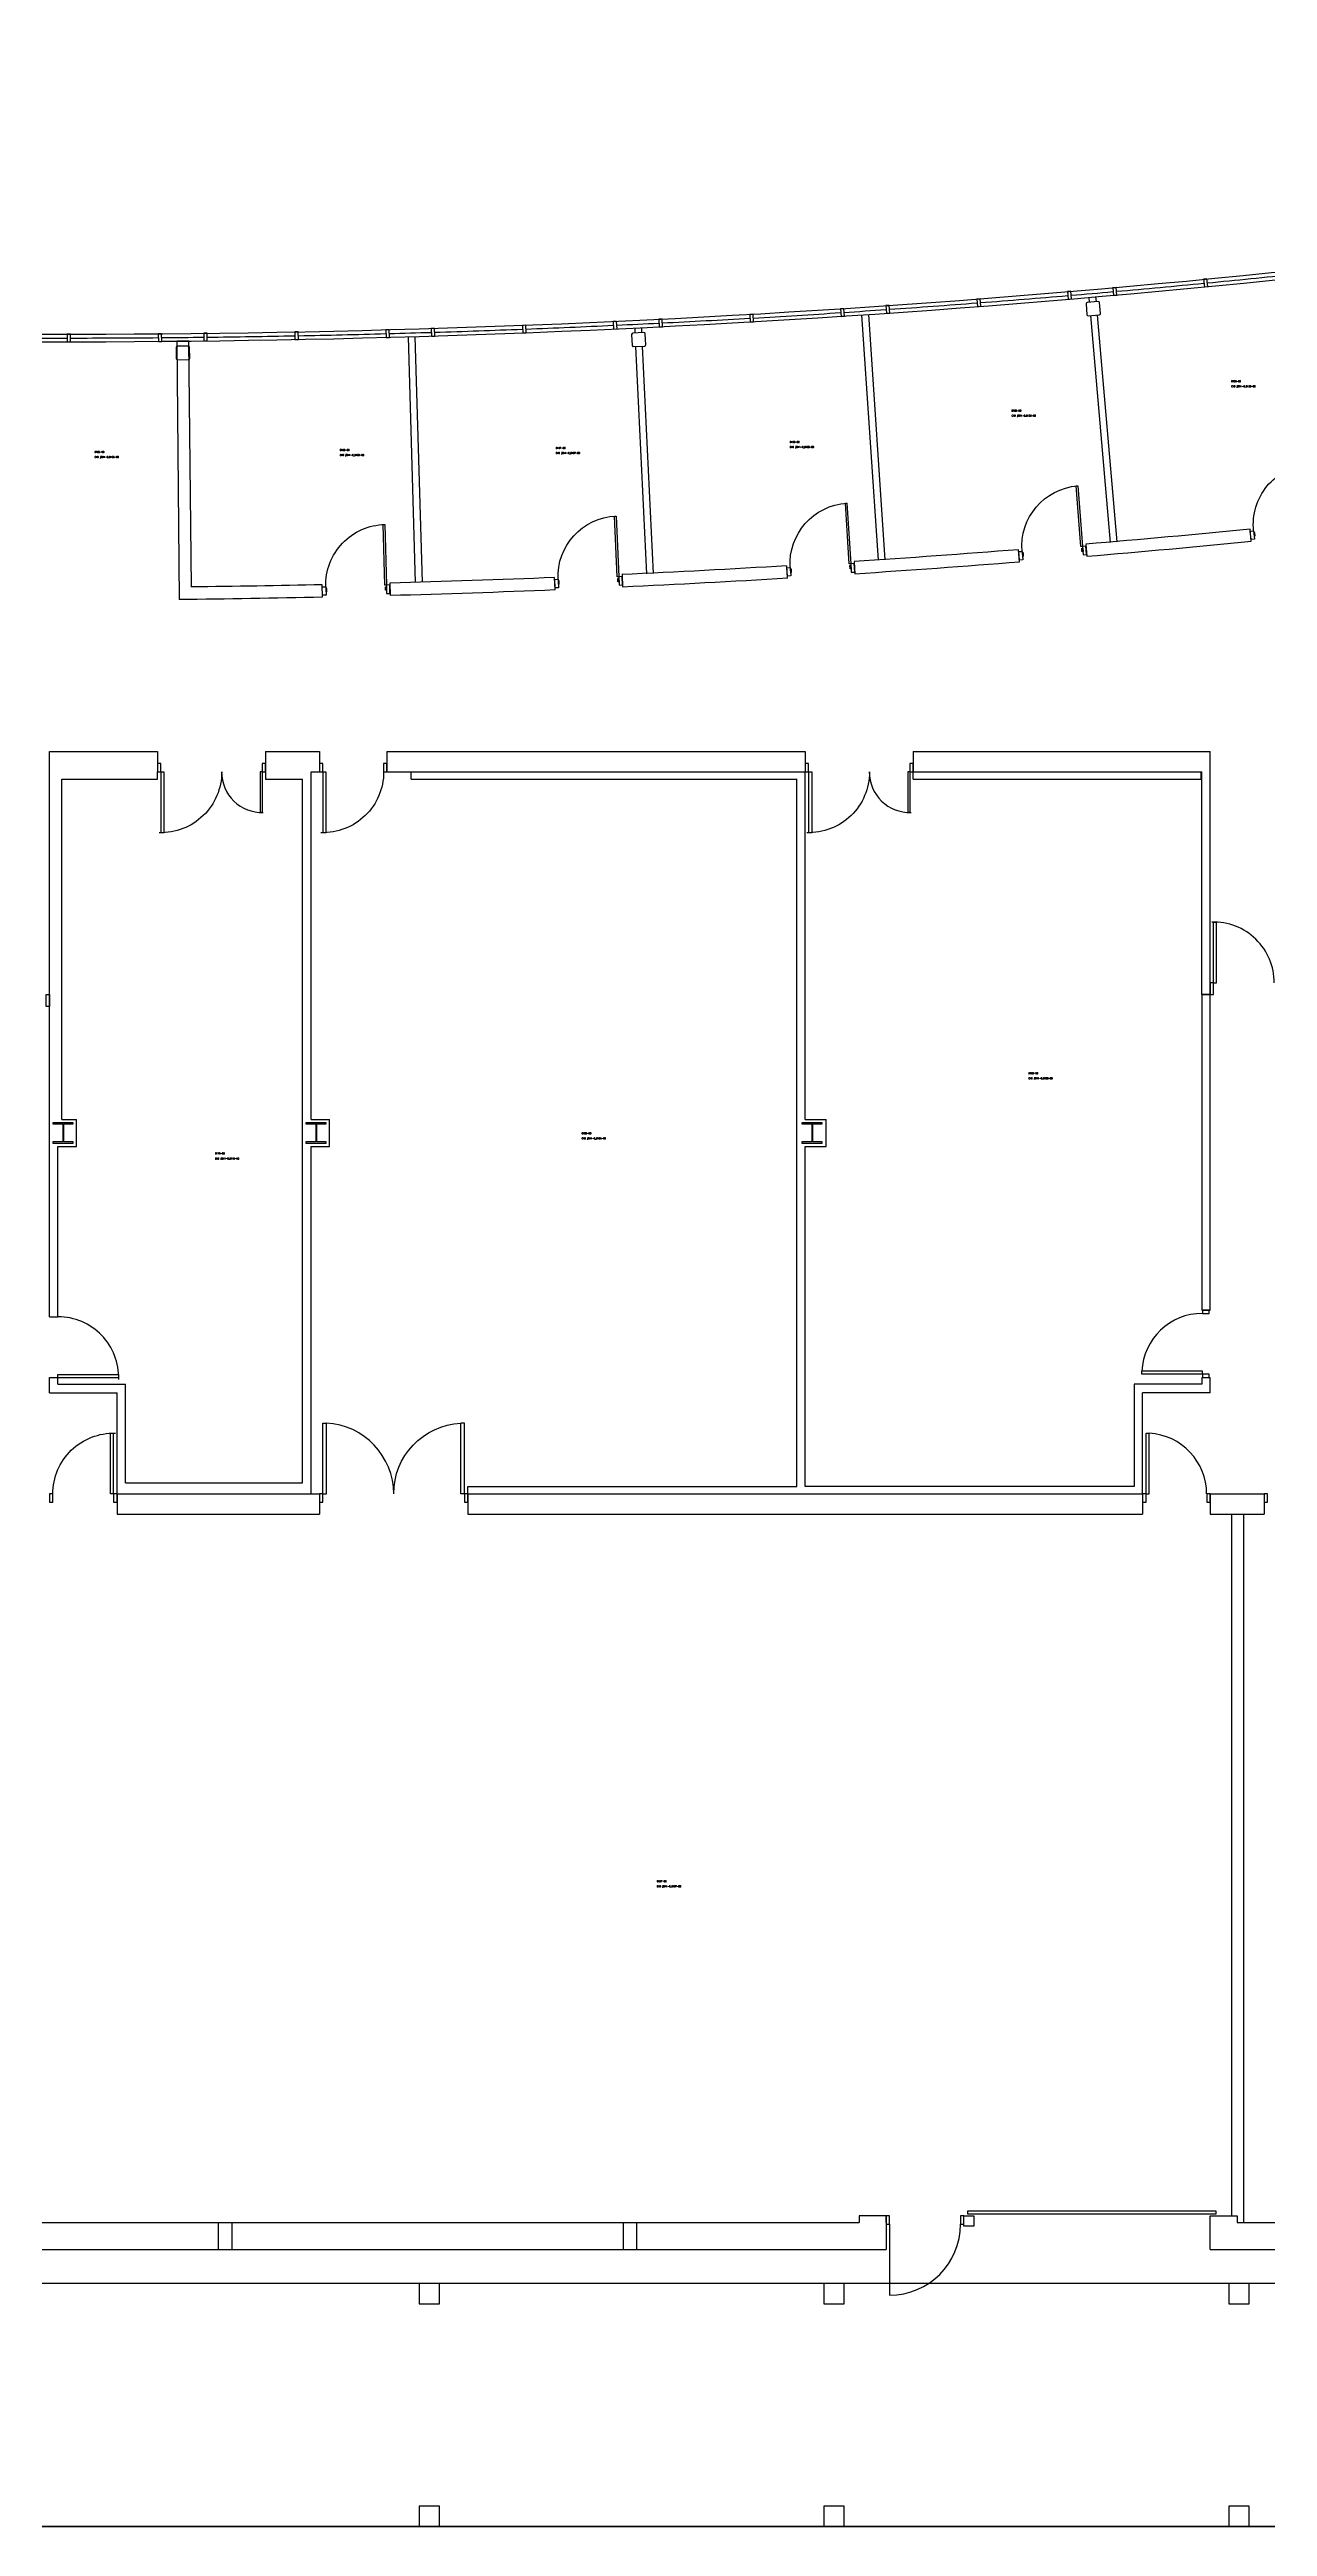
# Model space of a CAD drawing. Header units: inches. Extents: x -3087 to 2347, y -254 to 3466.
# Drawn here: x -1656 to -934, y 1992 to 3460 of the extents above; entities that cross this region are included whole.
import ezdxf

# ---------------------------------------------------------------- set-up
doc = ezdxf.new("R2010")
doc.units = ezdxf.units.IN
doc.header["$LTSCALE"] = 10
doc.header["$MEASUREMENT"] = 0
doc.linetypes.add('HIDDEN2', pattern=[0.1875, 0.125, -0.0625])
for name, color, linetype in [('A-DOOR', 2, 'CONTINUOUS'), ('A-GLAZ', 1, 'CONTINUOUS'), ('A-GLAZ-SILL', 2, 'CONTINUOUS'), ('A-IDEN-CNUM', 7, 'CONTINUOUS'), ('A-IDEN-RNUM', 7, 'CONTINUOUS'), ('A-SITE', 3, 'CONTINUOUS'), ('A-WALL', 5, 'CONTINUOUS')]:
    doc.layers.add(name, color=color, linetype=linetype)
doc.styles.add('ROOMSNUMBER', font='TXT.SHX', dxfattribs={"height": 1})

msp = doc.modelspace()

# ---------------------------------------------------------------- linework, layer by layer
at = {"layer": 'A-DOOR'}
for p, q in [((-1590, 3032), (-1590, 2996)), ((-1590, 3032), (-1588.2, 3032)), ((-1588.2, 3032), (-1588.2, 2996)), ((-1530, 3032), (-1531.2, 3032)), ((-1531.2, 3032), (-1531.2, 3008)), ((-1530, 3032), (-1530, 3008)), ((-1494, 3032), (-1494, 2996)), ((-1494, 3032), (-1492.2, 3032)), ((-1492.2, 3032), (-1492.2, 2996)), ((-1206, 3032), (-1206, 2996)), ((-1206, 3032), (-1204.2, 3032)), ((-1204.2, 3032), (-1204.2, 2996)), ((-1146, 3032), (-1147.2, 3032)), ((-1147.2, 3032), (-1147.2, 3008)), ((-1146, 3032), (-1146, 3008)), ((-1590, 2996), (-1588.2, 2996)), ((-1530, 3008), (-1531.2, 3008)), ((-1494, 2996), (-1492.2, 2996)), ((-1206, 2996), (-1204.2, 2996)), ((-1146, 3008), (-1147.2, 3008)), ((-1651, 2673), (-1651, 2674.8)), ((-1651, 2674.8), (-1615, 2674.8)), ((-1651, 2673), (-1615, 2673)), ((-1615, 2673), (-1615, 2674.8)), ((-972.5, 2676.8), (-1008.5, 2676.8)), ((-1008.5, 2675), (-1008.5, 2676.8)), ((-972.5, 2675), (-1008.5, 2675)), ((-972.5, 2675), (-972.5, 2676.8)), ((-1494, 2604), (-1494, 2646)), ((-1494, 2646), (-1491.9, 2646)), ((-1491.9, 2604), (-1491.9, 2646)), ((-1412.1, 2604), (-1412.1, 2646)), ((-1410, 2646), (-1412.1, 2646)), ((-1410, 2604), (-1410, 2646)), ((-1619.8, 2604), (-1619.8, 2640)), ((-1618, 2604), (-1618, 2640)), ((-1006, 2604), (-1006, 2640)), ((-1006, 2640), (-1004.2, 2640)), ((-1004.2, 2604), (-1004.2, 2640)), ((-1618, 2604), (-1619.8, 2604)), ((-1494, 2604), (-1491.9, 2604)), ((-1410, 2604), (-1412.1, 2604)), ((-1006, 2604), (-1004.2, 2604))]:
    msp.add_line(p, q, dxfattribs=at)
at = {"layer": 'A-DOOR', "ltscale": 0.5}
for p, q in [((-966, 2907), (-966, 2943)), ((-966, 2943), (-964.2, 2943)), ((-964.2, 2907), (-964.2, 2943)), ((-966, 2907), (-964.2, 2907))]:
    msp.add_line(p, q, dxfattribs=at)
at = {"layer": 'A-DOOR', "linetype": 'Continuous', "ltscale": 0.5}
msp.add_line((-1158, 2171), (-1158, 2129), dxfattribs=at)
at = {"layer": 'A-DOOR', "linetype": 'Continuous', "lineweight": -3}
for points in [[(-1043.6, 3165.7), (-1044.6, 3165.6), (-1047.5, 3201.5), (-1046.5, 3201.6)], [(-1181, 3155.4), (-1182, 3155.3), (-1184.2, 3191.3), (-1183.3, 3191.3)], [(-1456.3, 3142.7), (-1457.3, 3142.7), (-1458.2, 3178.7), (-1457.2, 3178.7)], [(-1318.6, 3147.7), (-1319.6, 3147.7), (-1321.1, 3183.7), (-1320.1, 3183.7)], [(-941.7, 3170), (-943.7, 3169.8), (-944.2, 3174.7), (-942.2, 3174.9)], [(-941.9, 3172), (-941.3, 3172), (-941.5, 3174), (-942.1, 3173.9)], [(-1079, 3157.8), (-1081, 3157.6), (-1081.4, 3162.6), (-1079.5, 3162.7)], [(-1079.2, 3159.7), (-1078.6, 3159.8), (-1078.7, 3161.8), (-1079.4, 3161.7)], [(-1043.3, 3162.7), (-1044, 3162.6), (-1044.1, 3164.6), (-1043.5, 3164.7)], [(-1043.2, 3160.7), (-1041.2, 3160.9), (-1041.6, 3165.8), (-1043.6, 3165.7)], [(-1456.2, 3137.7), (-1454.2, 3137.8), (-1454.3, 3142.8), (-1456.3, 3142.7)], [(-1354.3, 3141.2), (-1356.3, 3141.1), (-1356.5, 3146.1), (-1354.5, 3146.2)], [(-1354.4, 3143.2), (-1353.8, 3143.2), (-1353.9, 3145.2), (-1354.5, 3145.2)], [(-1318.4, 3144.7), (-1319.1, 3144.7), (-1319.1, 3146.7), (-1318.5, 3146.7)], [(-1318.3, 3142.7), (-1316.3, 3142.8), (-1316.6, 3147.8), (-1318.6, 3147.7)], [(-1216.6, 3148.2), (-1218.6, 3148), (-1218.9, 3153), (-1216.9, 3153.1)], [(-1216.7, 3150.1), (-1216.1, 3150.2), (-1216.2, 3152.2), (-1216.9, 3152.1)], [(-1180.8, 3152.4), (-1181.4, 3152.4), (-1181.6, 3154.4), (-1180.9, 3154.4)], [(-1180.7, 3150.4), (-1178.7, 3150.5), (-1179, 3155.5), (-1181, 3155.4)], [(-1492.1, 3136.8), (-1494.1, 3136.8), (-1494.3, 3141.8), (-1492.3, 3141.8)], [(-1492.2, 3138.8), (-1491.6, 3138.8), (-1491.6, 3140.8), (-1492.2, 3140.8)], [(-1456.2, 3139.7), (-1456.8, 3139.7), (-1456.9, 3141.7), (-1456.3, 3141.7)]]:
    msp.add_lwpolyline(points, close=True, dxfattribs=at)
at = {"layer": 'A-DOOR', "ltscale": 0.5}
for points in [[(-1592, 3032), (-1590, 3032), (-1590, 3037), (-1592, 3037)], [(-1530, 3032), (-1528, 3032), (-1528, 3037), (-1530, 3037)], [(-1496, 3032), (-1494, 3032), (-1494, 3037), (-1496, 3037)], [(-1458, 3032), (-1456, 3032), (-1456, 3037), (-1458, 3037)], [(-1208, 3032), (-1206, 3032), (-1206, 3037), (-1208, 3037)], [(-1146, 3032), (-1144, 3032), (-1144, 3037), (-1146, 3037)]]:
    msp.add_lwpolyline(points, close=True, dxfattribs=at)
at = {"layer": 'A-DOOR'}
for points in [[(-972.5, 2713), (-972.5, 2711), (-968.5, 2711), (-968.5, 2713)], [(-972.5, 2675), (-972.5, 2673), (-968.5, 2673), (-968.5, 2675)], [(-1656, 2599), (-1654, 2599), (-1654, 2604), (-1656, 2604)], [(-1618, 2599), (-1616, 2599), (-1616, 2604), (-1618, 2604)], [(-1496, 2599), (-1494, 2599), (-1494, 2604), (-1496, 2604)], [(-1410, 2599), (-1408, 2599), (-1408, 2604), (-1410, 2604)], [(-1008, 2599), (-1006, 2599), (-1006, 2604), (-1008, 2604)], [(-970, 2599), (-968, 2599), (-968, 2604), (-970, 2604)], [(-936, 2599), (-934, 2599), (-934, 2604), (-936, 2604)]]:
    msp.add_lwpolyline(points, close=True, dxfattribs=at)
at = {"layer": 'A-DOOR', "linetype": 'Continuous', "ltscale": 0.5}
for points in [[(-1160, 2171), (-1158, 2171), (-1158, 2176), (-1160, 2176)], [(-1116, 2171), (-1114, 2171), (-1114, 2176), (-1116, 2176)], [(-964.6, 2177), (-1111.6, 2177), (-1111.6, 2179), (-964.6, 2179)]]:
    msp.add_lwpolyline(points, close=True, dxfattribs=at)
at = {"layer": 'A-DOOR', "linetype": 'Continuous', "lineweight": -3, "extrusion": (0, 0, -1)}
for centre, start, end in [((1043.6, 3165.7), 355.3217, 85.3217), ((906.4, 3178.6), 354.2315, 84.2315), ((1181, 3155.4), 356.4118, 86.4118), ((1456.3, 3142.7), 358.5918, 88.5918), ((1318.6, 3147.7), 357.5017, 87.5017)]:
    msp.add_arc(centre, 36, start, end, dxfattribs=at)
at = {"layer": 'A-DOOR', "linetype": 'Continuous', "ltscale": 0.5}
msp.add_arc((-1158, 2171), 42, 270, 0, dxfattribs=at)
at = {"layer": 'A-DOOR', "extrusion": (0, 0, -1)}
for centre, major_axis, start_param, end_param in [((-1590, 3032), (-25.5, 25.5), 2.356194, 3.956783), ((-1494, 3032), (25.5, 25.5), 0.785398, 2.385987), ((-1206, 3032), (-25.5, 25.5), 2.356194, 3.956783), ((-1410, 2604), (-5.7, 41.6), -1.435527, 0.085248), ((-1618, 2604), (-30.1, 19.8), 5.700734, 7.301323)]:
    msp.add_ellipse(centre, major_axis=major_axis, ratio=1, start_param=start_param, end_param=end_param, dxfattribs=at)
at = {"layer": 'A-DOOR'}
for centre, major_axis, start_param, end_param in [((-1530, 3032), (17, 17), 2.356195, 3.956783), ((-1146, 3032), (17, 17), 2.356195, 3.956783), ((-1651, 2673), (24.6, 26.3), 5.433183, 7.033772), ((-972.5, 2675), (-27.2, -23.6), 3.99849, 5.519266), ((-1494, 2604), (-5.2, 41.7), 4.588684, 6.109459), ((-1006, 2604), (35.1, 7.8), -0.219606, 1.301169)]:
    msp.add_ellipse(centre, major_axis=major_axis, ratio=1, start_param=start_param, end_param=end_param, dxfattribs=at)
at = {"layer": 'A-DOOR', "ltscale": 0.5}
msp.add_ellipse((-966, 2907), major_axis=(30.1, 19.8), ratio=1, start_param=5.700734, end_param=7.301323, dxfattribs=at)
at = {"layer": 'A-GLAZ', "ltscale": 0.5}
for radius in [7059, 7054.5]:
    msp.add_arc((-1648, 10346), radius, 264.98679, 282.55664, dxfattribs=at)
at = {"layer": 'A-GLAZ-SILL', "ltscale": 0.5}
for p, q in [((-968, 2907), (-968, 2900)), ((-966, 2907), (-968, 2907)), ((-968, 2900), (-966, 2900)), ((-966, 2900), (-966, 2907))]:
    msp.add_line(p, q, dxfattribs=at)
at = {"layer": 'A-GLAZ-SILL', "linetype": 'Continuous'}
for points in [[(-1025.3, 3314.5), (-1023.3, 3314.7), (-1023.7, 3319.2), (-1025.7, 3319)], [(-971.4, 3319.5), (-969.4, 3319.7), (-969.9, 3324.2), (-971.9, 3324)], [(-1186.8, 3302), (-1184.8, 3302.1), (-1185.2, 3306.6), (-1187.1, 3306.5)], [(-1159.9, 3303.9), (-1157.9, 3304), (-1158.2, 3308.5), (-1160.2, 3308.4)], [(-1105.9, 3307.8), (-1103.9, 3308), (-1104.3, 3312.5), (-1106.3, 3312.3)], [(-1052.2, 3312.2), (-1050.2, 3312.4), (-1050.6, 3316.9), (-1052.6, 3316.7)], [(-1645.5, 3287), (-1643.5, 3287), (-1643.5, 3291.5), (-1645.5, 3291.5)], [(-1591.5, 3287.2), (-1589.5, 3287.2), (-1589.6, 3291.7), (-1591.6, 3291.7)], [(-1564.5, 3287.5), (-1562.5, 3287.5), (-1562.6, 3292), (-1564.6, 3292)], [(-1510.5, 3288.3), (-1508.5, 3288.4), (-1508.6, 3292.9), (-1510.6, 3292.8)], [(-1456.5, 3289.6), (-1454.5, 3289.6), (-1454.7, 3294.1), (-1456.7, 3294.1)], [(-1429.6, 3290.4), (-1427.6, 3290.4), (-1427.7, 3294.9), (-1429.7, 3294.9)], [(-1375.5, 3292.3), (-1373.5, 3292.3), (-1373.7, 3296.8), (-1375.7, 3296.7)], [(-1321.6, 3294.5), (-1319.6, 3294.6), (-1319.8, 3299.1), (-1321.8, 3299)], [(-1294.7, 3295.8), (-1292.7, 3295.9), (-1292.9, 3300.4), (-1294.9, 3300.3)], [(-1240.7, 3298.8), (-1238.7, 3298.9), (-1238.9, 3303.4), (-1240.9, 3303.2)]]:
    msp.add_lwpolyline(points, close=True, dxfattribs=at)
at = {"layer": 'A-GLAZ-SILL', "ltscale": 0.5}
msp.add_lwpolyline([(-1656, 2900), (-1656, 2893), (-1658, 2893), (-1658, 2900)], close=True, dxfattribs=at)
at = {"layer": 'A-GLAZ-SILL', "linetype": 'Continuous'}
for start, end in [(275.077, 275.4998), (275.51604, 275.93725), (273.32444, 273.7457), (273.76194, 273.96492), (273.98116, 274.4041), (274.42034, 274.84154), (274.85778, 275.06076), (269.59812, 270.02046), (270.03669, 270.45848), (270.47472, 270.6777), (270.69394, 271.11612), (271.13236, 271.55425), (271.57049, 271.77347), (271.78971, 272.21234), (272.22858, 272.64997), (272.66621, 272.86919), (272.88543, 273.3082)]:
    msp.add_arc((-1648, 10346), 7056.8, start, end, dxfattribs=at)
at = {"layer": 'A-SITE', "ltscale": 0.5}
msp.add_line((-240.9, 1991.9), (-2150.9, 1991.9), dxfattribs=at)
msp.add_lwpolyline([(-2150.9, 2135.9), (-2150.9, 1991.9), (-240.9, 1991.9), (-240.9, 2135.9)], close=True, dxfattribs=at)
at = {"layer": 'A-WALL', "linetype": 'Continuous'}
for p, q in [((-1039.8, 3313.2), (-1039.6, 3310.4)), ((-1035.9, 3313.6), (-1035.6, 3310.8)), ((-1439, 3144.3), (-1443.2, 3290)), ((-1435, 3144.4), (-1439.2, 3290.1)), ((-1309.1, 3295.1), (-1309, 3292.1)), ((-1305.1, 3295.3), (-1305, 3292.3)), ((-1164.6, 3157.5), (-1174.4, 3302.9)), ((-1160.6, 3157.7), (-1170.4, 3303.2)), ((-1038.9, 3302.5), (-1027.2, 3168)), ((-1034.9, 3302.8), (-1023.3, 3168.4)), ((-1308.6, 3284.1), (-1302.1, 3149.5)), ((-1304.6, 3284.3), (-1298.1, 3149.7)), ((-1501, 3032), (-1496, 3032)), ((-973.4, 3032), (-973.4, 3027.7)), ((-1648.2, 2823.3), (-1648.2, 2812.8)), ((-1647.8, 2823.3), (-1647.8, 2812.8)), ((-1498.2, 2823.3), (-1498.2, 2812.8)), ((-1497.8, 2823.3), (-1497.8, 2812.8)), ((-1204.2, 2823.3), (-1204.2, 2812.8)), ((-1203.8, 2823.3), (-1203.8, 2812.8)), ((-1160, 2176), (-1176, 2176)), ((-1176, 2176), (-1176, 2172)), ((-1160, 2172), (-1160, 2176)), ((-968, 2172), (-968, 2176)), ((-968, 2176), (-952, 2176)), ((-952, 2176), (-952, 2172))]:
    msp.add_line(p, q, dxfattribs=at)
at = {"layer": 'A-WALL', "linetype": 'Continuous', "lineweight": -3}
for p, q in [((-1573.4, 3287.4), (-1580.6, 3287.3)), ((-1580.6, 3287.3), (-1579.1, 3134.3)), ((-1571.9, 3141.6), (-1573.4, 3287.4)), ((-943.6, 3168.7), (-944.3, 3175.8)), ((-1080.9, 3156.5), (-1081.5, 3163.7)), ((-1041.7, 3166.9), (-1041.1, 3159.8)), ((-1494.1, 3135.7), (-1494.3, 3142.9)), ((-1454.3, 3143.8), (-1454.1, 3136.7)), ((-1356.3, 3140), (-1356.6, 3147.2)), ((-1316.6, 3148.9), (-1316.3, 3141.7)), ((-1218.5, 3146.9), (-1219, 3154.1)), ((-1179.1, 3156.6), (-1178.6, 3149.4))]:
    msp.add_line(p, q, dxfattribs=at)
at = {"layer": 'A-WALL', "ltscale": 0.5}
for p, q in [((-1656, 3032), (-1656, 3044)), ((-1656, 3044), (-1592, 3044)), ((-1592, 3044), (-1592, 3032)), ((-1528, 3044), (-1496, 3044)), ((-1528, 3044), (-1528, 3032)), ((-1496, 3044), (-1496, 3032)), ((-1456, 3044), (-1208, 3044)), ((-1456, 3044), (-1456, 3032)), ((-1208, 3044), (-1208, 3032)), ((-1144, 3044), (-968, 3044)), ((-1144, 3044), (-1144, 3032)), ((-968, 2900), (-968, 3044)), ((-1656, 2884.5), (-1656, 3032)), ((-1648.7, 2826), (-1648.7, 3027.7)), ((-1456, 3032), (-1208, 3032)), ((-1144, 3032), (-973, 3032)), ((-973, 2900), (-973, 3032)), ((-973, 2900), (-968, 2900)), ((-1616, 2604), (-1496, 2604)), ((-1616, 2604), (-1616, 2592)), ((-1611, 2610.6), (-1506, 2610.6)), ((-1496, 2604), (-1496, 2592)), ((-1408, 2604), (-1008, 2604)), ((-1408, 2604), (-1408, 2592)), ((-1008, 2604), (-1008, 2592)), ((-968, 2604), (-968, 2592)), ((-968, 2604), (-936, 2604)), ((-936, 2604), (-936, 2592)), ((-1616, 2592), (-1496, 2592)), ((-1408, 2592), (-1008, 2592)), ((-968, 2592), (-936, 2592)), ((-1680, 2172), (-1176, 2172)), ((-952, 2172), (-696, 2172)), ((-1696, 2156), (-1160, 2156)), ((-968, 2156), (-680, 2156))]:
    msp.add_line(p, q, dxfattribs=at)
at = {"layer": 'A-WALL'}
for p, q in [((-1648.7, 3027.7), (-1592, 3027.7)), ((-1592, 3027.7), (-1592, 3032)), ((-1528, 3032), (-1528, 3027.7)), ((-1528, 3027.7), (-1506, 3027.7)), ((-1506, 2610.6), (-1506, 3027.7)), ((-1501, 2826), (-1501, 3032)), ((-1441.6, 3032), (-1208, 3032)), ((-1441.6, 3027.7), (-1441.6, 3032)), ((-1441.6, 3027.7), (-1213, 3027.7)), ((-1213, 2608.3), (-1213, 3027.8)), ((-1208, 2826), (-1208, 3032)), ((-1144, 3032), (-973.4, 3032)), ((-1144, 3027.7), (-1144, 3032)), ((-1144, 3027.7), (-973.4, 3027.7)), ((-1656, 2709), (-1656, 2884.5)), ((-1648.7, 2826), (-1640, 2826)), ((-1640, 2810), (-1640, 2826)), ((-1501, 2826), (-1490, 2826)), ((-1490, 2810), (-1490, 2826)), ((-1208, 2826), (-1195.6, 2826)), ((-1195.6, 2810), (-1195.6, 2826)), ((-1651, 2709), (-1651, 2810)), ((-1651, 2810), (-1640, 2810)), ((-1501, 2604), (-1501, 2810)), ((-1501, 2810), (-1490, 2810)), ((-1208, 2810), (-1195.6, 2810)), ((-1208, 2608.3), (-1208, 2810)), ((-1656, 2709), (-1651, 2709)), ((-1656, 2673), (-1651, 2673)), ((-1656, 2664), (-1656, 2673)), ((-1651, 2669), (-1651, 2673)), ((-973, 2673), (-968, 2673)), ((-968, 2664), (-968, 2673)), ((-1656, 2664), (-1616, 2664)), ((-1651, 2669), (-1611, 2669)), ((-1616, 2604), (-1616, 2664)), ((-1611, 2610.6), (-1611, 2669)), ((-1013, 2669), (-1013, 2608.3)), ((-1008, 2604), (-1008, 2664)), ((-968, 2664), (-1008, 2664)), ((-1616, 2604), (-1616, 2592)), ((-1408, 2608.3), (-1213, 2608.3)), ((-1408, 2604), (-1408, 2608.3)), ((-1408, 2604), (-1008, 2604)), ((-955.2, 2176), (-955.2, 2592)), ((-948, 2172), (-948, 2592))]:
    msp.add_line(p, q, dxfattribs=at)
at = {"layer": 'A-WALL', "linetype": 'HIDDEN2', "ltscale": 0.25}
for p, q in [((-1555.8, 2156), (-1555.8, 2172)), ((-1547.8, 2156), (-1547.8, 2172)), ((-1315.8, 2156), (-1315.8, 2172)), ((-1307.8, 2156), (-1307.8, 2172))]:
    msp.add_line(p, q, dxfattribs=at)
at = {"layer": 'A-WALL', "linetype": 'Continuous', "ltscale": 0.5}
for p, q in [((-1160, 2172), (-1160, 2156)), ((-1160, 2172), (-1160, 2156)), ((-968, 2156), (-968, 2172))]:
    msp.add_line(p, q, dxfattribs=at)
at = {"layer": 'A-WALL'}
for points in [[(-1040.8, 3310.3), (-1041.3, 3310), (-1041.5, 3309.5), (-1041, 3303), (-1040.6, 3302.5), (-1040.2, 3302.3), (-1033.7, 3302.9), (-1033.1, 3303.2), (-1033, 3303.7), (-1033.6, 3310.2), (-1033.8, 3310.7), (-1034.4, 3310.9)], [(-1310.2, 3292.1), (-1310.7, 3291.8), (-1311, 3291.3), (-1310.6, 3284.8), (-1310.3, 3284.2), (-1309.8, 3284.1), (-1303.3, 3284.4), (-1302.8, 3284.7), (-1302.6, 3285.2), (-1303, 3291.7), (-1303.2, 3292.2), (-1303.8, 3292.4)], [(-1580.2, 3284.3), (-1580.7, 3284.1), (-1581, 3283.6), (-1580.9, 3277.1), (-1580.6, 3276.5), (-1580.2, 3276.3), (-1573.7, 3276.4), (-1573.1, 3276.7), (-1572.9, 3277.1), (-1573, 3283.6), (-1573.2, 3284.1), (-1573.7, 3284.4)], [(-1436.9, 2123.9), (-1424.9, 2123.9), (-1424.9, 2135.9), (-1436.9, 2135.9)], [(-1196.9, 2123.9), (-1184.9, 2123.9), (-1184.9, 2135.9), (-1196.9, 2135.9)], [(-956.9, 2123.9), (-944.9, 2123.9), (-944.9, 2135.9), (-956.9, 2135.9)], [(-1436.9, 1991.9), (-1424.9, 1991.9), (-1424.9, 2003.9), (-1436.9, 2003.9)], [(-1196.9, 1991.9), (-1184.9, 1991.9), (-1184.9, 2003.9), (-1196.9, 2003.9)], [(-956.9, 1991.9), (-944.9, 1991.9), (-944.9, 2003.9), (-956.9, 2003.9)]]:
    msp.add_lwpolyline(points, close=True, dxfattribs=at)
for points in [[(-968, 2900), (-973, 2900), (-973, 2713), (-968, 2713), (-968, 2900)], [(-973, 2673), (-973, 2669), (-1013, 2669), (-1013, 2608.3), (-1208, 2608.3)]]:
    msp.add_lwpolyline(points, dxfattribs=at)
at = {"layer": 'A-WALL', "linetype": 'Continuous'}
for points in [[(-1647.8, 2823.3), (-1642, 2823.3), (-1642, 2824), (-1654, 2824), (-1654, 2823.3), (-1648.2, 2823.3)], [(-1497.8, 2823.3), (-1492, 2823.3), (-1492, 2824), (-1504, 2824), (-1504, 2823.3), (-1498.2, 2823.3)], [(-1203.8, 2823.3), (-1198, 2823.3), (-1198, 2824), (-1210, 2824), (-1210, 2823.3), (-1204.2, 2823.3)], [(-1648.2, 2812.8), (-1654, 2812.8), (-1654, 2812), (-1642, 2812), (-1642, 2812.8), (-1647.8, 2812.8)], [(-1498.2, 2812.8), (-1504, 2812.8), (-1504, 2812), (-1492, 2812), (-1492, 2812.8), (-1497.8, 2812.8)], [(-1204.2, 2812.8), (-1210, 2812.8), (-1210, 2812), (-1198, 2812), (-1198, 2812.8), (-1203.8, 2812.8)]]:
    msp.add_lwpolyline(points, dxfattribs=at)
at = {"layer": 'A-WALL', "linetype": 'Continuous', "ltscale": 0.5}
msp.add_lwpolyline([(-1108, 2176), (-1108, 2170), (-1114, 2170), (-1114, 2176)], close=True, dxfattribs=at)
at = {"layer": 'A-WALL', "linetype": 'Continuous', "lineweight": -3, "extrusion": (0, 0, -1)}
for start, end in [(264.38975, 265.16343), (265.47989, 266.25356), (268.75002, 269.36433), (267.65994, 268.43355), (266.57003, 267.34348)]:
    msp.add_arc((1652.3, 10383.2), 7242, start, end, dxfattribs=at)
at = {"layer": 'A-WALL', "linetype": 'Continuous', "lineweight": -3}
for start, end in [(274.83642, 275.6104), (272.65637, 273.43013), (273.74628, 274.52027), (270.5783, 271.25014), (271.56629, 272.34022)]:
    msp.add_arc((-1652.3, 10383.2), 7249.2, start, end, dxfattribs=at)

# ---------------------------------------------------------------- texts
at = {"layer": 'A-IDEN-CNUM', "style": 'ROOMSNUMBER', "width": 0.85}
for s, p in [('CAD #041-0_0130-00', (-955.4, 3260.1)), ('CAD #041-0_0129-00', (-1085.6, 3242.7)), ('CAD #041-0_0125-00', (-1629.2, 3218.2)), ('CAD #041-0_0126-00', (-1483.8, 3219.3)), ('CAD #041-0_0127-00', (-1355.8, 3220.5)), ('CAD #041-0_0128-00', (-1217.1, 3224.1)), ('CAD #041-0_0108-00', (-1075.6, 2849.9)), ('CAD #041-0_0109-00', (-1340.5, 2814.2)), ('CAD #041-0_0110-00', (-1557.8, 2802.3)), ('CAD #041-0_0107-00', (-1295.9, 2370.9))]:
    msp.add_text(s, height=1, rotation=360, dxfattribs=at).set_placement(p)
at = {"layer": 'A-IDEN-RNUM', "style": 'ROOMSNUMBER', "width": 0.85}
for s, p in [('0130-00', (-955.4, 3263.1)), ('0129-00', (-1085.6, 3245.7)), ('0125-00', (-1629.2, 3221.2)), ('0126-00', (-1483.8, 3222.3)), ('0127-00', (-1355.8, 3223.5)), ('0128-00', (-1217.1, 3227.1)), ('0108-00', (-1075.6, 2852.9)), ('0110-00', (-1557.8, 2805.3)), ('0109-00', (-1340.5, 2817.2)), ('0107-00', (-1295.9, 2373.9))]:
    msp.add_text(s, height=1, rotation=360, dxfattribs=at).set_placement(p)

doc.saveas('drawing.dxf')
